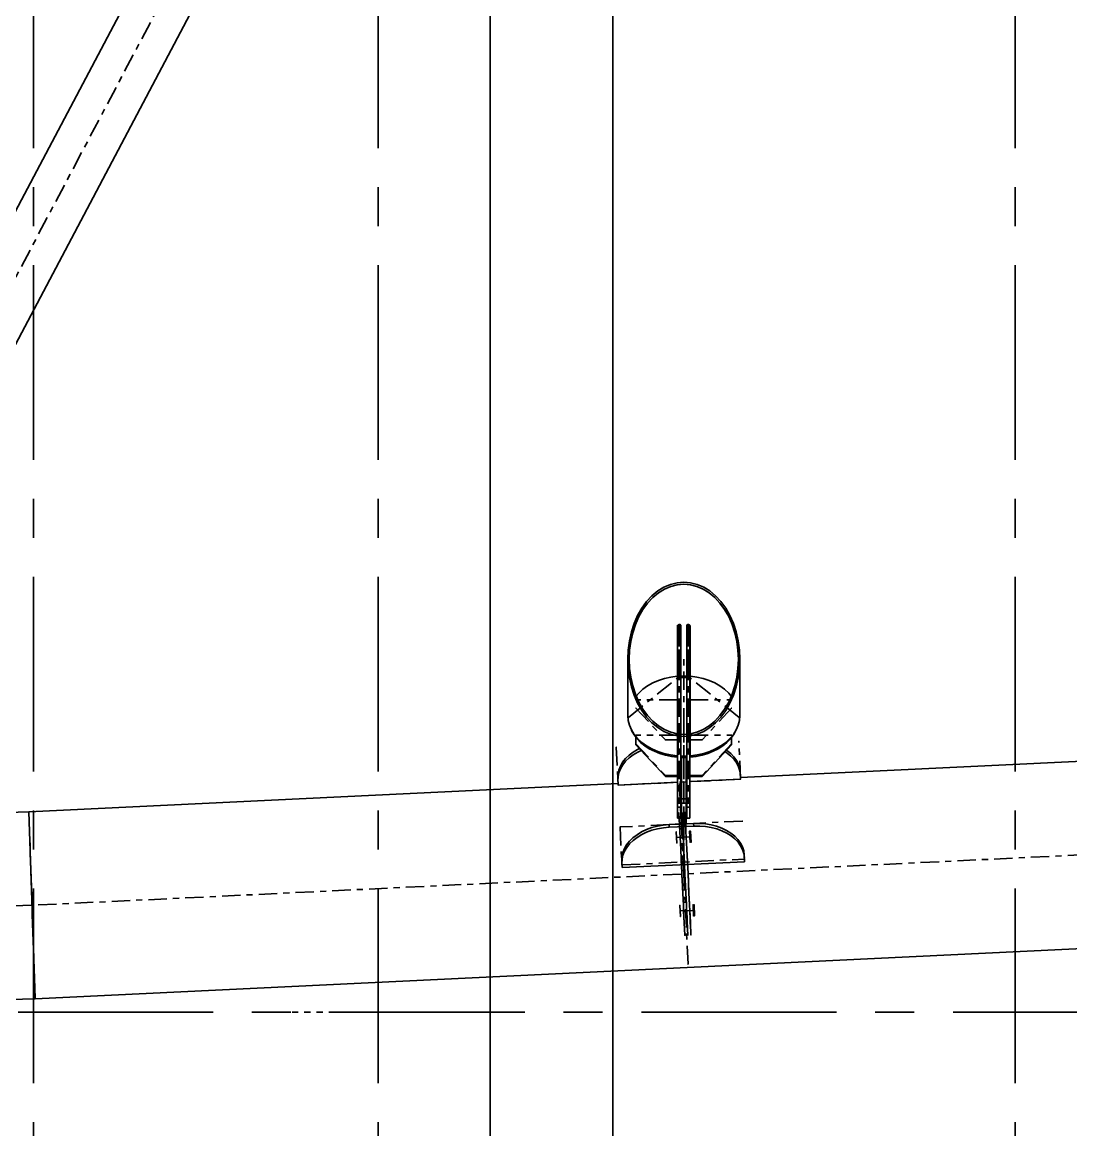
# Model space of a CAD drawing. Header units: millimetres. Extents: x 2368 to 8313, y 7493 to 11698.
# Drawn here: x 6092.7 to 6263.7, y 11052.3 to 11232.9 of the extents above; entities that cross this region are included whole.
import ezdxf

# ---------------------------------------------------------------- set-up
doc = ezdxf.new("R2010")
doc.units = ezdxf.units.MM
for name, pattern in [('CENTER', [50.8, 31.75, -6.35, 6.35, -6.35]), ('XKITLINE00', [0]), ('XKITLINE01', [4, 1, -1, 1, -1]), ('XKITLINE03', [6, 3, -1, 1, -1])]:
    doc.linetypes.add(name, pattern=pattern)
doc.styles.add('ROMANS', font='romans.shx')
doc.dimstyles.new('MD300', dxfattribs={"dimtxt": 2.5, "dimasz": 2.5, "dimexe": 1, "dimexo": 1, "dimgap": 0.5, "dimtad": 1, "dimdec": 1, "dimlfac": 50, "dimrnd": 0.5, "dimdsep": 46, "dimtxsty": 'ROMANS', "dimcen": 1, "dimclrd": 146, "dimclre": 146, "dimclrt": 30, "dimadec": 1, "dimazin": 2, "dimtfac": 1, "dimtdec": 1, "dimtmove": 0, "dimatfit": 1, "dimfxl": 1, "dimtolj": 1, "dimtzin": 0, "dimlwd": -1, "dimlwe": -1, "dimarcsym": 0})

# ---------------------------------------------------------------- blocks, each defined once
blk = doc.blocks.new('*D29')
at = {"color": 146, "transparency": 16777216}
for p, q in [((6169.05, 11249.2), (6169.05, 10991.04)), ((5216.59, 11053.98), (5216.59, 10991.04)), ((5219.09, 10992.04), (6166.55, 10992.04))]:
    blk.add_line(p, q, dxfattribs=at)
for points in [[(5219.09, 10992.45), (5219.09, 10991.62), (5216.59, 10992.04)], [(6166.55, 10992.45), (6166.55, 10991.62), (6169.05, 10992.04)]]:
    blk.add_solid(points, dxfattribs=at)
at = {"layer": 'Defpoints', "color": 0, "transparency": 16777216}
for p in [(6169.05, 11250.2), (5216.59, 11054.98), (6169.05, 10992.04)]:
    blk.add_point(p, dxfattribs=at)
at = {"color": 30, "transparency": 16777216, "insert": (5692.82, 10993.79), "char_height": 2.5, "attachment_point": 5, "style": 'ROMANS'}
blk.add_mtext('\\A1;47623', dxfattribs=at)
blk = doc.blocks.new('*D30')
at = {"color": 146, "transparency": 16777216}
for p, q in [((6169.05, 11249.21), (6169.05, 10991.04)), ((6189.05, 11249.2), (6189.05, 10991.04)), ((6171.55, 10992.04), (6186.55, 10992.04))]:
    blk.add_line(p, q, dxfattribs=at)
for points in [[(6171.55, 10992.45), (6171.55, 10991.62), (6169.05, 10992.04)], [(6186.55, 10992.45), (6186.55, 10991.62), (6189.05, 10992.04)]]:
    blk.add_solid(points, dxfattribs=at)
at = {"layer": 'Defpoints', "color": 0, "transparency": 16777216}
for p in [(6169.05, 11250.21), (6189.05, 11250.2), (6189.05, 10992.04)]:
    blk.add_point(p, dxfattribs=at)
at = {"color": 30, "transparency": 16777216, "insert": (6179.05, 10993.79), "char_height": 2.5, "attachment_point": 5, "style": 'ROMANS'}
blk.add_mtext('\\A1;1000', dxfattribs=at)
blk = doc.blocks.new('*D31')
at = {"color": 146, "transparency": 16777216}
for p, q in [((6524.59, 11276.55), (6524.59, 10991.04)), ((6189.04, 11249.2), (6189.04, 10991.04)), ((6191.54, 10992.04), (6522.09, 10992.04))]:
    blk.add_line(p, q, dxfattribs=at)
for points in [[(6191.54, 10992.45), (6191.54, 10991.62), (6189.04, 10992.04)], [(6522.09, 10992.45), (6522.09, 10991.62), (6524.59, 10992.04)]]:
    blk.add_solid(points, dxfattribs=at)
at = {"layer": 'Defpoints', "color": 0, "transparency": 16777216}
for p in [(6524.59, 11277.55), (6189.04, 11250.2), (6524.59, 10992.04)]:
    blk.add_point(p, dxfattribs=at)
at = {"color": 30, "transparency": 16777216, "insert": (6356.82, 10993.79), "char_height": 2.5, "attachment_point": 5, "style": 'ROMANS'}
blk.add_mtext('\\A1;16777', dxfattribs=at)
blk = doc.blocks.new('*D37')
at = {"color": 146, "transparency": 16777216}
for p, q in [((6544.58, 11276.27), (6544.58, 10979.26)), ((5216.59, 11053.98), (5216.59, 10979.26)), ((5219.09, 10980.26), (6542.08, 10980.26))]:
    blk.add_line(p, q, dxfattribs=at)
for points in [[(5219.09, 10980.68), (5219.09, 10979.85), (5216.59, 10980.26)], [(6542.08, 10980.68), (6542.08, 10979.85), (6544.58, 10980.26)]]:
    blk.add_solid(points, dxfattribs=at)
at = {"layer": 'Defpoints', "color": 0, "transparency": 16777216}
for p in [(6544.58, 11277.27), (5216.59, 11054.98), (6544.58, 10980.26)]:
    blk.add_point(p, dxfattribs=at)
at = {"color": 30, "transparency": 16777216, "insert": (5880.59, 10982.01), "char_height": 2.5, "attachment_point": 5, "style": 'ROMANS'}
blk.add_mtext('\\A1;66400', dxfattribs=at)
blk = doc.blocks.new('*D38')
at = {"color": 146, "transparency": 16777216}
for p, q in [((3888.58, 11276.27), (3888.58, 10968.16)), ((6544.59, 11276.27), (6544.59, 10968.16)), ((6542.09, 10969.16), (3891.08, 10969.16))]:
    blk.add_line(p, q, dxfattribs=at)
for points in [[(3891.08, 10969.58), (3891.08, 10968.75), (3888.58, 10969.16)], [(6542.09, 10969.58), (6542.09, 10968.75), (6544.59, 10969.16)]]:
    blk.add_solid(points, dxfattribs=at)
at = {"layer": 'Defpoints', "color": 0, "transparency": 16777216}
for p in [(3888.58, 11277.27), (6544.59, 11277.27), (3888.58, 10969.16)]:
    blk.add_point(p, dxfattribs=at)
at = {"color": 30, "transparency": 16777216, "insert": (5216.59, 10970.91), "char_height": 2.5, "attachment_point": 5, "style": 'ROMANS'}
blk.add_mtext('\\A1;132800', dxfattribs=at)

msp = doc.modelspace()

# ---------------------------------------------------------------- linework, layer by layer
at = {"color": 6, "linetype": 'CENTER'}
for p, q in [((6094.5882, 10907.5139), (6094.5882, 11495.735)), ((6150.7882, 10907.5139), (6150.7882, 11495.735)), ((6254.5882, 10907.5139), (6254.5882, 11495.735)), ((3247.3048, 11071.5205), (7181.1218, 11071.5205))]:
    msp.add_line(p, q, dxfattribs=at)
at = {"color": 8, "linetype": 'XKITLINE03'}
for p, q in [((6200.5882, 11397.261), (6036.5882, 11087.0404)), ((6200.5881, 11397.261), (6036.5882, 11087.0404)), ((6199.8382, 11127.0813), (6199.8382, 11134.6182)), ((6199.8382, 11134.6182), (6199.8382, 11118.4828)), ((6199.8382, 11127.0813), (6199.8382, 11134.6182)), ((6199.8382, 11134.6182), (6199.8382, 11118.4828)), ((6201.3382, 11127.0813), (6201.3382, 11134.6182)), ((6201.3382, 11134.6182), (6201.3382, 11118.4828)), ((6201.3382, 11127.0813), (6201.3382, 11134.6182)), ((6201.3382, 11134.6182), (6201.3382, 11118.4828)), ((6200.5882, 11094.0329), (6200.5882, 11129.0136)), ((6191.5882, 11119.5386), (6199.5682, 11126.0146)), ((6191.5882, 11119.5386), (6199.5682, 11126.0146)), ((6199.5682, 11126.0146), (6199.5682, 11113.0625)), ((6199.5682, 11126.0146), (6199.5682, 11113.0625)), ((6200.5882, 11126.0568), (6200.1082, 11126.0473)), ((6200.5882, 11126.0568), (6200.1082, 11126.0473)), ((6200.1082, 11126.0473), (6200.1082, 11113.0297)), ((6200.1082, 11126.0473), (6200.1082, 11113.0297)), ((6201.0682, 11126.0473), (6200.5882, 11126.0568)), ((6201.0682, 11126.0473), (6200.5882, 11126.0568)), ((6201.0682, 11113.0298), (6201.0682, 11126.0473)), ((6201.0682, 11113.0298), (6201.0682, 11126.0473)), ((6209.5882, 11119.5386), (6201.6082, 11126.0146)), ((6201.6082, 11126.0146), (6201.6082, 11113.0625)), ((6209.5882, 11119.5386), (6201.6082, 11126.0146)), ((6201.6082, 11126.0146), (6201.6082, 11113.0625)), ((6199.5882, 11122.4356), (6192.7882, 11122.4356)), ((6199.5882, 11122.4356), (6192.7882, 11122.4356)), ((6199.5882, 11115.8849), (6199.5882, 11122.4356)), ((6199.5882, 11115.8849), (6199.5882, 11122.4356)), ((6201.5882, 11115.8849), (6201.5882, 11122.4356)), ((6201.5882, 11122.4356), (6208.3882, 11122.4356)), ((6201.5882, 11115.8849), (6201.5882, 11122.4356)), ((6201.5882, 11122.4356), (6208.3882, 11122.4356)), ((6192.7882, 11121.0565), (6197.5882, 11115.8849)), ((6192.7882, 11121.0565), (6197.5882, 11115.8849)), ((6208.3882, 11121.0565), (6203.5882, 11115.8849)), ((6208.3882, 11121.0565), (6203.5882, 11115.8849)), ((6199.8382, 11118.4828), (6199.8382, 11105.8718)), ((6199.8382, 11118.4828), (6199.8382, 11105.8718)), ((6200.5882, 11118.4828), (6200.5882, 11109.0505)), ((6200.5882, 11105.5623), (6200.5882, 11118.1733)), ((6201.3382, 11118.4828), (6201.3382, 11105.8718)), ((6201.3382, 11118.4828), (6201.3382, 11105.8718)), ((6199.5882, 11116.6416), (6192.7882, 11116.6416)), ((6199.5882, 11116.6416), (6192.7882, 11116.6416)), ((6197.5882, 11115.8849), (6199.5882, 11115.8849)), ((6197.5882, 11115.8849), (6199.5882, 11115.8849)), ((6199.5882, 11110.0909), (6199.5882, 11116.6416)), ((6199.5882, 11110.0909), (6199.5882, 11116.6416)), ((6201.5882, 11110.0909), (6201.5882, 11116.6416)), ((6201.5882, 11116.6416), (6208.3882, 11116.6416)), ((6201.5882, 11110.0909), (6201.5882, 11116.6416)), ((6201.5882, 11116.6416), (6208.3882, 11116.6416)), ((6203.5882, 11115.8849), (6201.5882, 11115.8849)), ((6203.5882, 11115.8849), (6201.5882, 11115.8849)), ((6189.5836, 11114.7074), (6189.8813, 11108.5124)), ((6192.7882, 11115.2625), (6197.5882, 11110.0909)), ((6192.7882, 11115.2625), (6197.5882, 11110.0909)), ((6208.3882, 11115.2625), (6203.5882, 11110.0909)), ((6208.3882, 11115.2625), (6203.5882, 11110.0909)), ((6209.8582, 11109.4723), (6209.5606, 11115.6674)), ((6200.5882, 11113.0204), (6201.0682, 11113.0298)), ((6200.5882, 11113.0204), (6201.0682, 11113.0298)), ((6189.8813, 11108.5124), (6209.8582, 11109.4723)), ((6197.5882, 11110.0909), (6199.5882, 11110.0909)), ((6197.5882, 11110.0909), (6199.5882, 11110.0909)), ((6200.5881, 11094.0434), (6199.8821, 11108.7359)), ((6199.8821, 11108.7359), (6200.5891, 11094.0224)), ((6200.5882, 11109.0505), (6200.5882, 11104.5524)), ((6203.5882, 11110.0909), (6201.5882, 11110.0909)), ((6203.5882, 11110.0909), (6201.5882, 11110.0909)), ((6427.9725, 11104.9591), (6094.3574, 11088.9283)), ((6427.9725, 11104.9591), (6094.3574, 11088.9283)), ((6199.8382, 11105.8718), (6199.8382, 11105.5622)), ((6199.8382, 11105.8718), (6199.8382, 11105.5622)), ((6200.5882, 11096.0321), (6200.5882, 11105.5623)), ((6201.3382, 11105.8718), (6201.3382, 11105.5622)), ((6201.3382, 11105.8718), (6201.3382, 11105.5622)), ((6199.8957, 11101.9688), (6199.7978, 11104.0064)), ((6199.7978, 11104.0064), (6199.7978, 11104.0064)), ((6199.7978, 11104.0064), (6200.2778, 11094.018)), ((6200.2972, 11104.0304), (6200.2972, 11104.0304)), ((6200.2972, 11104.0304), (6200.2972, 11104.0304)), ((6200.3951, 11101.9928), (6200.2972, 11104.0304)), ((6200.2972, 11104.0304), (6200.2972, 11104.0304)), ((6200.2972, 11104.0304), (6200.7772, 11094.042)), ((6200.5882, 11104.5524), (6200.5882, 11096.0321)), ((6200.8946, 11102.0168), (6200.7966, 11104.0544)), ((6200.7966, 11104.0544), (6200.7966, 11104.0544)), ((6200.7966, 11104.0544), (6201.2766, 11094.066)), ((6210.1861, 11102.6508), (6190.2091, 11101.6909)), ((6190.2091, 11101.6909), (6190.5068, 11095.4959)), ((6199.9491, 11100.8575), (6199.8957, 11101.9688)), ((6200.4485, 11100.8815), (6200.3951, 11101.9928)), ((6200.948, 11100.9055), (6200.8946, 11102.0168)), ((6199.4546, 11099.0643), (6199.3663, 11100.9022)), ((6199.3663, 11100.9022), (6199.3663, 11100.9022)), ((6199.4904, 11099.9871), (6201.488, 11100.083)), ((6200.0323, 11099.1267), (6199.9491, 11100.8575)), ((6200.5317, 11099.1507), (6200.4485, 11100.8815)), ((6201.0311, 11099.1747), (6200.948, 11100.9055)), ((6201.6121, 11099.1679), (6201.5238, 11101.0058)), ((6201.5238, 11101.0058), (6201.5238, 11101.0058)), ((6201.7719, 11099.1756), (6201.6836, 11101.0135)), ((6201.6836, 11101.0135), (6201.6836, 11101.0135)), ((6199.4546, 11099.0643), (6199.4546, 11099.0643)), ((6200.2778, 11094.018), (6200.0323, 11099.1267)), ((6200.7772, 11094.042), (6200.5317, 11099.1507)), ((6201.2766, 11094.066), (6201.0311, 11099.1747)), ((6201.6121, 11099.1679), (6201.6121, 11099.1679)), ((6201.7719, 11099.1756), (6201.7719, 11099.1756)), ((6190.5068, 11095.4959), (6210.4837, 11096.4558)), ((6201.5221, 11088.9573), (6201.2766, 11094.066)), ((6201.2766, 11094.066), (6201.7566, 11084.0775)), ((6200.5232, 11088.9093), (6200.2778, 11094.018)), ((6200.2778, 11094.018), (6200.7577, 11084.0295)), ((6201.2951, 11079.3299), (6200.5881, 11094.0434)), ((6201.0227, 11088.9333), (6200.7772, 11094.042)), ((6200.7772, 11094.042), (6201.2571, 11084.0535)), ((6094.3574, 11088.9283), (5760.5356, 11078.019)), ((6094.3574, 11088.9283), (5760.5356, 11078.019)), ((6200.0306, 11087.0781), (6199.9422, 11088.916)), ((6199.9422, 11088.916), (6199.9422, 11088.916)), ((6200.6064, 11087.1784), (6200.5232, 11088.9093)), ((6201.1058, 11087.2024), (6201.0227, 11088.9333)), ((6201.6053, 11087.2264), (6201.5221, 11088.9573)), ((6202.1881, 11087.1818), (6202.0998, 11089.0197)), ((6202.0998, 11089.0197), (6202.0998, 11089.0197)), ((6202.3479, 11087.1895), (6202.2596, 11089.0273)), ((6202.2596, 11089.0273), (6202.2596, 11089.0273)), ((6200.0306, 11087.0781), (6200.0306, 11087.0781)), ((6200.0663, 11088.0009), (6202.064, 11088.0969)), ((6200.6598, 11086.0671), (6200.6064, 11087.1784)), ((6201.1592, 11086.0911), (6201.1058, 11087.2024)), ((6201.6587, 11086.1151), (6201.6053, 11087.2264)), ((6202.1881, 11087.1818), (6202.1881, 11087.1818)), ((6202.3479, 11087.1895), (6202.3479, 11087.1895)), ((6200.7577, 11084.0295), (6200.6598, 11086.0671)), ((6201.2571, 11084.0535), (6201.1592, 11086.0911)), ((6201.7566, 11084.0775), (6201.6587, 11086.1151)), ((6201.2571, 11084.0535), (6201.2571, 11084.0535)), ((6201.2571, 11084.0535), (6201.2571, 11084.0535))]:
    msp.add_line(p, q, dxfattribs=at)
at = {"color": 8, "linetype": 'XKITLINE00'}
for p, q in [((6190.6538, 11367.6076), (6056.3689, 11113.5958)), ((6110.2074, 11237.1592), (6047.3754, 11118.3069)), ((6198.4009, 11141.2261), (6197.3471, 11140.7742)), ((6199.4865, 11141.4999), (6198.4009, 11141.2261)), ((6199.5154, 11141.172), (6198.4583, 11140.9054)), ((6200.5882, 11141.5916), (6199.4865, 11141.4999)), ((6200.5882, 11141.2613), (6199.5154, 11141.172)), ((6201.6899, 11141.4999), (6200.5882, 11141.5916)), ((6201.661, 11141.172), (6200.5882, 11141.2613)), ((6202.7181, 11140.9054), (6201.661, 11141.172)), ((6202.7756, 11141.2261), (6201.6899, 11141.4999)), ((6203.8293, 11140.7742), (6202.7756, 11141.2261)), ((6195.3961, 11139.3651), (6194.5273, 11138.4284)), ((6196.3406, 11140.1509), (6195.3961, 11139.3651)), ((6196.4522, 11139.8584), (6195.5324, 11139.0933)), ((6197.3471, 11140.7742), (6196.3406, 11140.1509)), ((6197.4322, 11140.4654), (6196.4522, 11139.8584)), ((6198.4583, 11140.9054), (6197.4322, 11140.4654)), ((6203.7442, 11140.4654), (6202.7181, 11140.9054)), ((6204.7243, 11139.8584), (6203.7442, 11140.4654)), ((6204.8358, 11140.1509), (6203.8293, 11140.7742)), ((6205.644, 11139.0933), (6204.7243, 11139.8584)), ((6205.7803, 11139.3651), (6204.8358, 11140.1509)), ((6205.7803, 11139.3651), (6206.6492, 11138.4284)), ((6194.5273, 11138.4284), (6193.7468, 11137.3544)), ((6194.6864, 11138.1812), (6193.9265, 11137.1353)), ((6195.5324, 11139.0933), (6194.6864, 11138.1812)), ((6205.644, 11139.0933), (6206.49, 11138.1812)), ((6206.49, 11138.1812), (6207.25, 11137.1354)), ((6206.6492, 11138.4284), (6207.4296, 11137.3544)), ((6193.0661, 11136.1587), (6192.4951, 11134.8589)), ((6193.2637, 11135.9711), (6192.7077, 11134.7054)), ((6193.7468, 11137.3544), (6193.0661, 11136.1587)), ((6193.9265, 11137.1353), (6193.2637, 11135.9711)), ((6207.25, 11137.1354), (6207.9128, 11135.9711)), ((6207.4296, 11137.3544), (6208.1103, 11136.1587)), ((6207.9128, 11135.9711), (6208.4688, 11134.7054)), ((6208.1103, 11136.1587), (6208.6813, 11134.8589)), ((6192.4951, 11134.8589), (6192.0422, 11133.4738)), ((6192.7077, 11134.7054), (6192.2666, 11133.3567)), ((6199.5796, 11134.5465), (6199.5682, 11134.4993)), ((6199.5682, 11134.4993), (6199.5682, 11126.2554)), ((6199.6077, 11134.5909), (6199.5796, 11134.5465)), ((6199.5882, 11134.5601), (6199.5882, 11127.0813)), ((6199.5882, 11134.5601), (6199.5882, 11127.0813)), ((6199.6508, 11134.6296), (6199.6077, 11134.5909)), ((6199.6613, 11134.6182), (6199.6179, 11134.6)), ((6199.6613, 11134.6182), (6199.6179, 11134.6)), ((6199.7061, 11134.6603), (6199.6508, 11134.6296)), ((6200.06, 11134.6182), (6199.6613, 11134.6182)), ((6200.06, 11134.6182), (6199.6613, 11134.6182)), ((6199.7699, 11134.6808), (6199.7061, 11134.6603)), ((6199.8382, 11134.6898), (6199.7699, 11134.6808)), ((6199.9065, 11134.6867), (6199.8382, 11134.6898)), ((6199.9704, 11134.6718), (6199.9065, 11134.6867)), ((6200.0256, 11134.6461), (6199.9704, 11134.6718)), ((6200.0687, 11134.6111), (6200.0256, 11134.6461)), ((6200.0687, 11134.6111), (6200.0969, 11134.5691)), ((6200.0882, 11134.582), (6200.0882, 11127.0813)), ((6200.0882, 11134.582), (6200.0882, 11127.0813)), ((6200.0969, 11134.5691), (6200.1082, 11134.523)), ((6200.1082, 11134.523), (6200.1082, 11126.279)), ((6201.0796, 11134.5691), (6201.0682, 11134.523)), ((6201.0682, 11134.523), (6201.0682, 11126.279)), ((6201.1077, 11134.6111), (6201.0796, 11134.5691)), ((6201.0882, 11134.582), (6201.0882, 11127.0813)), ((6201.0882, 11134.582), (6201.0882, 11127.0813)), ((6201.1508, 11134.6461), (6201.1077, 11134.6111)), ((6201.5152, 11134.6182), (6201.1164, 11134.6182)), ((6201.5152, 11134.6182), (6201.1164, 11134.6182)), ((6201.2061, 11134.6718), (6201.1508, 11134.6461)), ((6201.2699, 11134.6867), (6201.2061, 11134.6718)), ((6201.3382, 11134.6898), (6201.2699, 11134.6867)), ((6201.4065, 11134.6808), (6201.3382, 11134.6898)), ((6201.4704, 11134.6603), (6201.4065, 11134.6808)), ((6201.5256, 11134.6296), (6201.4704, 11134.6603)), ((6201.5586, 11134.6), (6201.5152, 11134.6182)), ((6201.5586, 11134.6), (6201.5152, 11134.6182)), ((6201.5687, 11134.5909), (6201.5256, 11134.6296)), ((6201.5687, 11134.5909), (6201.5969, 11134.5465)), ((6201.5882, 11134.5601), (6201.5882, 11127.0813)), ((6201.5882, 11134.5601), (6201.5882, 11127.0813)), ((6201.5969, 11134.5465), (6201.6082, 11134.4993)), ((6201.6082, 11134.4993), (6201.6082, 11126.2554)), ((6208.4688, 11134.7054), (6208.9099, 11133.3567)), ((6208.6813, 11134.8589), (6209.1343, 11133.4738)), ((6191.7138, 11132.0237), (6191.5149, 11130.5297)), ((6192.0422, 11133.4738), (6191.7138, 11132.0237)), ((6192.2666, 11133.3567), (6191.9468, 11131.9447)), ((6208.9099, 11133.3567), (6209.2296, 11131.9447)), ((6209.1343, 11133.4738), (6209.4626, 11132.0237)), ((6209.4626, 11132.0237), (6209.6616, 11130.5297)), ((6191.5149, 11130.5297), (6191.4482, 11129.0136)), ((6191.7531, 11130.4899), (6191.6882, 11129.0136)), ((6191.9468, 11131.9447), (6191.7531, 11130.4899)), ((6209.2296, 11131.9447), (6209.4233, 11130.4899)), ((6209.4233, 11130.4899), (6209.4882, 11129.0136)), ((6209.6616, 11130.5297), (6209.7282, 11129.0136)), ((6191.4482, 11129.0136), (6191.5149, 11127.4975)), ((6191.4482, 11129.0136), (6191.4482, 11119.8543)), ((6191.6882, 11129.0136), (6191.7531, 11127.5373)), ((6209.4882, 11129.0136), (6209.4233, 11127.5373)), ((6209.7282, 11129.0136), (6209.6616, 11127.4975)), ((6209.7282, 11129.0136), (6209.7282, 11119.8543)), ((6191.5149, 11127.4975), (6191.7138, 11126.0035)), ((6191.7531, 11127.5373), (6191.9468, 11126.0825)), ((6199.5882, 11127.0813), (6199.5882, 11116.8759)), ((6200.0882, 11127.0813), (6199.5882, 11127.0813)), ((6199.5882, 11127.0813), (6199.5882, 11116.8759)), ((6200.0882, 11127.0813), (6199.5882, 11127.0813)), ((6200.0882, 11127.0813), (6200.0882, 11116.8176)), ((6200.0882, 11127.0813), (6200.0882, 11116.8176)), ((6201.5882, 11127.0813), (6201.0882, 11127.0813)), ((6201.0882, 11127.0813), (6201.0882, 11116.8176)), ((6201.5882, 11127.0813), (6201.0882, 11127.0813)), ((6201.0882, 11127.0813), (6201.0882, 11116.8176)), ((6201.5882, 11127.0813), (6201.5882, 11116.8759)), ((6201.5882, 11127.0813), (6201.5882, 11116.8759)), ((6209.4233, 11127.5373), (6209.2296, 11126.0825)), ((6209.6616, 11127.4975), (6209.4626, 11126.0035)), ((6191.7138, 11126.0035), (6192.0422, 11124.5534)), ((6191.9468, 11126.0825), (6192.2666, 11124.6705)), ((6195.5324, 11125.1591), (6194.6864, 11124.679)), ((6196.4522, 11125.5617), (6195.5324, 11125.1591)), ((6197.4322, 11125.8812), (6196.4522, 11125.5617)), ((6198.4583, 11126.1128), (6197.4322, 11125.8812)), ((6199.5154, 11126.2531), (6198.4583, 11126.1128)), ((6199.5682, 11126.2554), (6199.5154, 11126.2531)), ((6199.5682, 11126.2554), (6199.5682, 11116.8508)), ((6199.5682, 11126.2554), (6199.5682, 11116.8508)), ((6200.5882, 11126.3001), (6200.1082, 11126.279)), ((6200.1082, 11126.279), (6200.1082, 11116.8058)), ((6200.1082, 11126.279), (6200.1082, 11116.8058)), ((6201.0682, 11126.279), (6200.5882, 11126.3001)), ((6201.0682, 11126.279), (6201.0682, 11116.8058)), ((6201.0682, 11126.279), (6201.0682, 11116.8058)), ((6201.6082, 11126.2554), (6201.6082, 11116.8508)), ((6201.6082, 11126.2554), (6201.6082, 11116.8508)), ((6201.661, 11126.2531), (6201.6082, 11126.2554)), ((6202.7181, 11126.1128), (6201.661, 11126.2531)), ((6203.7442, 11125.8812), (6202.7181, 11126.1128)), ((6204.7242, 11125.5617), (6203.7442, 11125.8812)), ((6205.644, 11125.1591), (6204.7242, 11125.5617)), ((6206.49, 11124.679), (6205.644, 11125.1591)), ((6209.2296, 11126.0825), (6208.9099, 11124.6705)), ((6209.4626, 11126.0035), (6209.1343, 11124.5534)), ((6192.0422, 11124.5534), (6192.4951, 11123.1683)), ((6192.2666, 11124.6705), (6192.7077, 11123.3218)), ((6192.4951, 11123.1683), (6193.0661, 11121.8685)), ((6192.7077, 11123.3218), (6193.2637, 11122.0561)), ((6193.2637, 11123.5159), (6192.8435, 11123.0126)), ((6193.9265, 11124.1286), (6193.2637, 11123.5159)), ((6194.6864, 11124.679), (6193.9265, 11124.1286)), ((6207.25, 11124.1286), (6206.49, 11124.679)), ((6207.9128, 11123.5159), (6207.25, 11124.1286)), ((6207.9128, 11123.5159), (6208.3329, 11123.0125)), ((6208.4688, 11123.3218), (6207.9128, 11122.0561)), ((6208.6813, 11123.1683), (6208.1103, 11121.8685)), ((6208.9099, 11124.6705), (6208.4688, 11123.3218)), ((6209.1343, 11124.5534), (6208.6813, 11123.1683)), ((6193.0661, 11121.8685), (6193.7468, 11120.6729)), ((6193.2637, 11122.0561), (6193.9265, 11120.8919)), ((6199.5882, 11122.2029), (6199.5682, 11122.2167)), ((6199.5882, 11122.2029), (6199.5682, 11122.2167)), ((6199.5882, 11121.8408), (6199.5682, 11121.8546)), ((6199.5882, 11121.8408), (6199.5682, 11121.8546)), ((6201.6082, 11122.2167), (6201.5882, 11122.2029)), ((6201.6082, 11122.2167), (6201.5882, 11122.2029)), ((6201.6082, 11121.8546), (6201.5882, 11121.8408)), ((6201.6082, 11121.8546), (6201.5882, 11121.8408)), ((6207.9128, 11122.0561), (6207.25, 11120.8919)), ((6208.1103, 11121.8685), (6207.4296, 11120.6729)), ((6191.4482, 11119.8543), (6191.5149, 11119.0564)), ((6193.7468, 11120.6729), (6194.5273, 11119.5988)), ((6193.9265, 11120.8919), (6194.6864, 11119.8461)), ((6194.5273, 11119.5988), (6195.3961, 11118.6621)), ((6194.6864, 11119.8461), (6195.5324, 11118.9339)), ((6206.49, 11119.8461), (6205.644, 11118.9339)), ((6206.6492, 11119.5988), (6205.7803, 11118.6621)), ((6207.25, 11120.8919), (6206.49, 11119.8461)), ((6207.4296, 11120.6729), (6206.6492, 11119.5988)), ((6209.7282, 11119.8543), (6209.6616, 11119.0564)), ((6191.5149, 11119.0564), (6191.7138, 11118.2701)), ((6191.7138, 11118.2701), (6192.0422, 11117.5069)), ((6196.3406, 11117.8763), (6195.3961, 11118.6621)), ((6196.4522, 11118.1688), (6195.5324, 11118.9339)), ((6197.3471, 11117.253), (6196.3406, 11117.8763)), ((6197.4322, 11117.5618), (6196.4522, 11118.1688)), ((6198.4583, 11117.1218), (6197.4322, 11117.5618)), ((6203.7442, 11117.5618), (6202.7181, 11117.1218)), ((6204.7243, 11118.1688), (6203.7442, 11117.5618)), ((6204.8358, 11117.8763), (6203.8293, 11117.253)), ((6205.644, 11118.9339), (6204.7243, 11118.1688)), ((6205.7803, 11118.6621), (6204.8358, 11117.8763)), ((6209.4626, 11118.2701), (6209.1343, 11117.5069)), ((6209.6616, 11119.0564), (6209.4626, 11118.2701)), ((6192.0422, 11117.5069), (6192.4951, 11116.778)), ((6192.0499, 11117.4945), (6192.0923, 11117.3877)), ((6192.0499, 11117.4945), (6192.0923, 11117.3877)), ((6192.0923, 11117.3877), (6192.4778, 11116.713)), ((6192.0923, 11117.3877), (6192.4778, 11116.713)), ((6192.4778, 11116.713), (6192.9652, 11116.0737)), ((6192.4778, 11116.713), (6192.9652, 11116.0737)), ((6192.4951, 11116.778), (6193.0661, 11116.0939)), ((6192.7882, 11116.3058), (6192.7882, 11115.0815)), ((6192.7882, 11116.3058), (6192.7882, 11115.0815)), ((6192.9652, 11116.0737), (6193.5482, 11115.4778)), ((6192.9652, 11116.0737), (6193.5482, 11115.4778)), ((6193.7468, 11115.4647), (6193.0661, 11116.0939)), ((6198.4009, 11116.8011), (6197.3471, 11117.253)), ((6199.4865, 11116.5273), (6198.4009, 11116.8011)), ((6199.5154, 11116.8552), (6198.4583, 11117.1218)), ((6199.5682, 11116.5205), (6199.4865, 11116.5273)), ((6199.5682, 11116.8508), (6199.5154, 11116.8552)), ((6199.5682, 11116.8508), (6199.5682, 11113.2794)), ((6199.5882, 11116.409), (6199.5682, 11116.4228)), ((6199.5882, 11116.409), (6199.5682, 11116.4228)), ((6199.5882, 11116.0469), (6199.5682, 11116.0606)), ((6199.5882, 11116.0469), (6199.5682, 11116.0606)), ((6199.5882, 11116.8759), (6199.5882, 11103.1052)), ((6199.6613, 11116.8176), (6199.5882, 11116.8759)), ((6199.5882, 11116.8759), (6199.5882, 11103.1052)), ((6199.6613, 11116.8176), (6199.5882, 11116.8759)), ((6200.0882, 11116.8176), (6199.6613, 11116.8176)), ((6199.6613, 11116.8176), (6199.6613, 11113.4232)), ((6200.0882, 11116.8176), (6199.6613, 11116.8176)), ((6199.6613, 11116.8176), (6199.6613, 11113.4232)), ((6200.0882, 11116.8176), (6200.0882, 11104.9141)), ((6200.0882, 11116.8176), (6200.0882, 11104.9141)), ((6200.1082, 11116.8058), (6200.1082, 11116.4774)), ((6200.5882, 11116.7659), (6200.1082, 11116.8058)), ((6200.5882, 11116.4356), (6200.1082, 11116.4774)), ((6200.1082, 11116.4774), (6200.1082, 11113.2557)), ((6201.0682, 11116.8058), (6200.5882, 11116.7659)), ((6201.0682, 11116.4774), (6200.5882, 11116.4356)), ((6201.0682, 11116.8058), (6201.0682, 11116.4774)), ((6201.0682, 11116.4774), (6201.0682, 11113.2557)), ((6201.5152, 11116.8176), (6201.0882, 11116.8176)), ((6201.0882, 11116.8176), (6201.0882, 11103.1052)), ((6201.5152, 11116.8176), (6201.0882, 11116.8176)), ((6201.0882, 11116.8176), (6201.0882, 11103.1052)), ((6201.5882, 11116.8759), (6201.5152, 11116.8176)), ((6201.5882, 11116.8759), (6201.5152, 11116.8176)), ((6201.5152, 11116.8176), (6201.5152, 11113.4232)), ((6201.5152, 11116.8176), (6201.5152, 11113.4232)), ((6201.5882, 11116.8759), (6201.5882, 11113.4537)), ((6201.5882, 11116.8759), (6201.5882, 11113.4537)), ((6201.6082, 11116.4228), (6201.5882, 11116.409)), ((6201.6082, 11116.4228), (6201.5882, 11116.409)), ((6201.6082, 11116.0606), (6201.5882, 11116.0469)), ((6201.6082, 11116.0606), (6201.5882, 11116.0469)), ((6201.661, 11116.8552), (6201.6082, 11116.8508)), ((6201.6082, 11116.8508), (6201.6082, 11116.5205)), ((6201.6899, 11116.5273), (6201.6082, 11116.5205)), ((6201.6082, 11116.5205), (6201.6082, 11113.2794)), ((6202.7181, 11117.1218), (6201.661, 11116.8552)), ((6202.7756, 11116.8011), (6201.6899, 11116.5273)), ((6203.8293, 11117.253), (6202.7756, 11116.8011)), ((6208.1103, 11116.0939), (6207.4296, 11115.4647)), ((6208.2113, 11116.0737), (6207.6283, 11115.4779)), ((6208.2113, 11116.0737), (6207.6283, 11115.4779)), ((6208.6813, 11116.778), (6208.1103, 11116.0939)), ((6208.6986, 11116.713), (6208.2113, 11116.0737)), ((6208.6986, 11116.713), (6208.2113, 11116.0737)), ((6208.3882, 11116.3058), (6208.3882, 11115.0815)), ((6208.3882, 11116.3058), (6208.3882, 11115.0815)), ((6209.1343, 11117.5069), (6208.6813, 11116.778)), ((6209.0841, 11117.3877), (6208.6986, 11116.713)), ((6209.0841, 11117.3877), (6208.6986, 11116.713)), ((6209.1265, 11117.4945), (6209.0841, 11117.3877)), ((6209.1265, 11117.4945), (6209.0841, 11117.3877)), ((6344.5745, 11116.2093), (6209.8456, 11109.7353)), ((6193.0611, 11114.3328), (6192.3212, 11113.8862)), ((6192.7882, 11115.0815), (6197.5882, 11109.9099)), ((6192.7882, 11115.0815), (6197.5882, 11109.9099)), ((6193.3541, 11114.4717), (6193.0611, 11114.3328)), ((6193.6404, 11114.1633), (6193.082, 11113.8985)), ((6194.2195, 11114.933), (6193.5482, 11115.4778)), ((6194.2195, 11114.933), (6193.5482, 11115.4778)), ((6194.5273, 11114.8994), (6193.7468, 11115.4647)), ((6194.9709, 11114.446), (6194.2195, 11114.933)), ((6194.9709, 11114.446), (6194.2195, 11114.933)), ((6195.3961, 11114.4065), (6194.5273, 11114.8994)), ((6195.7927, 11114.0229), (6194.9709, 11114.446)), ((6195.7927, 11114.0229), (6194.9709, 11114.446)), ((6196.3406, 11113.9929), (6195.3961, 11114.4065)), ((6196.6747, 11113.669), (6195.7927, 11114.0229)), ((6196.6747, 11113.669), (6195.7927, 11114.0229)), ((6197.3471, 11113.6649), (6196.3406, 11113.9929)), ((6200.1082, 11115.6484), (6200.0882, 11115.6475)), ((6200.1082, 11115.2132), (6200.0882, 11115.2122)), ((6201.0882, 11115.6955), (6201.0682, 11115.6946)), ((6201.0882, 11115.2603), (6201.0682, 11115.2593)), ((6208.3882, 11115.0815), (6203.5882, 11109.9099)), ((6208.3882, 11115.0815), (6203.5882, 11109.9099)), ((6204.8358, 11113.9929), (6203.8293, 11113.6649)), ((6205.3838, 11114.0229), (6204.5017, 11113.669)), ((6205.3838, 11114.0229), (6204.5017, 11113.669)), ((6205.7803, 11114.4065), (6204.8358, 11113.9929)), ((6206.2056, 11114.446), (6205.3838, 11114.0229)), ((6206.2056, 11114.446), (6205.3838, 11114.0229)), ((6206.6492, 11114.8994), (6205.7803, 11114.4065)), ((6206.9569, 11114.933), (6206.2056, 11114.446)), ((6206.9569, 11114.933), (6206.2056, 11114.446)), ((6207.4296, 11115.4647), (6206.6492, 11114.8994)), ((6207.6283, 11115.4779), (6206.9569, 11114.933)), ((6207.6283, 11115.4779), (6206.9569, 11114.933)), ((6207.6192, 11114.15), (6207.5586, 11114.1876)), ((6208.2395, 11113.6551), (6207.6192, 11114.15)), ((6190.6197, 11112.2381), (6190.2528, 11111.6127)), ((6191.0915, 11112.8312), (6190.6197, 11112.2381)), ((6191.1124, 11112.3969), (6190.6406, 11111.8038)), ((6191.6615, 11113.3832), (6191.0915, 11112.8312)), ((6191.6824, 11112.9489), (6191.1124, 11112.3969)), ((6192.3212, 11113.8862), (6191.6615, 11113.3832)), ((6192.3421, 11113.4519), (6191.6824, 11112.9489)), ((6193.082, 11113.8985), (6192.3421, 11113.4519)), ((6197.6058, 11113.3888), (6196.6747, 11113.669)), ((6197.6058, 11113.3888), (6196.6747, 11113.669)), ((6198.4009, 11113.427), (6197.3471, 11113.6649)), ((6198.5744, 11113.1858), (6197.6058, 11113.3888)), ((6198.5744, 11113.1858), (6197.6058, 11113.3888)), ((6199.4865, 11113.283), (6198.4009, 11113.427)), ((6198.5744, 11113.404), (6198.5744, 11113.1858)), ((6198.5744, 11113.404), (6198.5744, 11113.1858)), ((6199.5682, 11113.0625), (6198.5744, 11113.1858)), ((6199.5682, 11113.0625), (6198.5744, 11113.1858)), ((6199.5682, 11113.2794), (6199.4865, 11113.283)), ((6199.5682, 11113.2794), (6199.5682, 11113.0625)), ((6199.5682, 11113.2794), (6199.5682, 11113.0625)), ((6199.6613, 11113.4232), (6199.5882, 11113.4537)), ((6199.6613, 11113.4232), (6199.5882, 11113.4537)), ((6199.6613, 11113.4232), (6199.5882, 11113.4232)), ((6199.6613, 11113.4232), (6199.5882, 11113.4232)), ((6200.1082, 11113.2557), (6200.1082, 11113.0297)), ((6200.1082, 11113.2557), (6200.1082, 11113.0297)), ((6200.5882, 11113.2347), (6200.1082, 11113.2557)), ((6200.3481, 11113.0228), (6200.1082, 11113.0297)), ((6200.3481, 11113.0228), (6200.1082, 11113.0297)), ((6200.1882, 11113.0274), (6200.1882, 11106.2916)), ((6200.3481, 11113.2452), (6200.3481, 11113.0228)), ((6200.3481, 11113.2452), (6200.3481, 11113.0228)), ((6200.5882, 11113.0204), (6200.3481, 11113.0228)), ((6200.5882, 11113.0204), (6200.3481, 11113.0228)), ((6201.0682, 11113.2557), (6200.5882, 11113.2347)), ((6200.8283, 11113.0228), (6200.5882, 11113.0204)), ((6200.8283, 11113.0228), (6200.5882, 11113.0204)), ((6200.8283, 11113.2452), (6200.8283, 11113.0228)), ((6200.8283, 11113.2452), (6200.8283, 11113.0228)), ((6201.0682, 11113.0298), (6200.8283, 11113.0228)), ((6201.0682, 11113.0298), (6200.8283, 11113.0228)), ((6200.9882, 11113.0275), (6200.9882, 11102.2088)), ((6201.0682, 11113.2557), (6201.0682, 11113.0298)), ((6201.0682, 11113.2557), (6201.0682, 11113.0298)), ((6201.5882, 11113.4537), (6201.5152, 11113.4232)), ((6201.5882, 11113.4537), (6201.5152, 11113.4232)), ((6201.5882, 11113.4232), (6201.5152, 11113.4232)), ((6201.5882, 11113.4232), (6201.5152, 11113.4232)), ((6201.5882, 11113.4537), (6201.5882, 11104.9141)), ((6201.5882, 11113.4537), (6201.5882, 11104.9141)), ((6201.6899, 11113.283), (6201.6082, 11113.2794)), ((6201.6082, 11113.2794), (6201.6082, 11113.0625)), ((6201.6082, 11113.2794), (6201.6082, 11113.0625)), ((6202.6021, 11113.1858), (6201.6082, 11113.0625)), ((6202.6021, 11113.1858), (6201.6082, 11113.0625)), ((6202.7756, 11113.427), (6201.6899, 11113.283)), ((6202.6021, 11113.404), (6202.6021, 11113.1858)), ((6202.6021, 11113.404), (6202.6021, 11113.1858)), ((6203.5706, 11113.3888), (6202.6021, 11113.1858)), ((6203.5706, 11113.3888), (6202.6021, 11113.1858)), ((6203.8293, 11113.6649), (6202.7756, 11113.427)), ((6204.5017, 11113.669), (6203.5706, 11113.3888)), ((6204.5017, 11113.669), (6203.5706, 11113.3888)), ((6207.6401, 11113.7157), (6207.3105, 11113.9203)), ((6208.2604, 11113.2209), (6207.6401, 11113.7157)), ((6208.2395, 11113.6551), (6208.766, 11113.1101)), ((6208.2604, 11113.2209), (6208.7869, 11112.6758)), ((6208.766, 11113.1101), (6209.1912, 11112.5227)), ((6208.7869, 11112.6758), (6209.2121, 11112.0884)), ((6209.1912, 11112.5227), (6209.5088, 11111.9016)), ((6189.9962, 11110.964), (6189.8537, 11110.3016)), ((6190.0171, 11110.5297), (6189.8746, 11109.8673)), ((6190.2528, 11111.6127), (6189.9962, 11110.964)), ((6190.2737, 11111.1784), (6190.0171, 11110.5297)), ((6190.6406, 11111.8038), (6190.2737, 11111.1784)), ((6209.2121, 11112.0884), (6209.5297, 11111.4674)), ((6209.5088, 11111.9016), (6209.7142, 11111.2559)), ((6209.5297, 11111.4674), (6209.735, 11110.8216)), ((6209.7142, 11111.2559), (6209.8043, 11110.595)), ((6209.735, 11110.8216), (6209.8252, 11110.1607)), ((6209.8043, 11110.595), (6209.8582, 11109.4723)), ((6189.8687, 11108.7754), (6093.8596, 11104.162)), ((6189.8537, 11110.3016), (6189.8274, 11109.635)), ((6189.8274, 11109.635), (6189.8813, 11108.5124)), ((6189.8746, 11109.8673), (6189.8482, 11109.2007)), ((6199.5882, 11108.9788), (6189.8813, 11108.5124)), ((6199.5882, 11109.9099), (6197.5882, 11109.9099)), ((6199.5882, 11109.9099), (6197.5882, 11109.9099)), ((6200.1882, 11109.0077), (6200.0882, 11109.0029)), ((6201.0882, 11109.0509), (6200.9882, 11109.0461)), ((6203.5882, 11109.9099), (6201.5882, 11109.9099)), ((6203.5882, 11109.9099), (6201.5882, 11109.9099)), ((6209.8582, 11109.4723), (6201.5882, 11109.0749)), ((6200.0882, 11105.5622), (6199.5882, 11105.5622)), ((6200.0882, 11105.5622), (6199.5882, 11105.5622)), ((6200.0882, 11104.9141), (6199.5882, 11104.9141)), ((6200.0882, 11104.9141), (6199.5882, 11104.9141)), ((6200.0882, 11104.9141), (6200.0882, 11103.1368)), ((6200.0882, 11104.9141), (6200.0882, 11103.1368)), ((6200.9882, 11106.2916), (6200.1882, 11106.2916)), ((6200.1882, 11106.2916), (6200.1882, 11102.1704)), ((6200.9882, 11105.5623), (6200.1882, 11105.5623)), ((6201.5882, 11105.5622), (6201.0882, 11105.5622)), ((6201.5882, 11105.5622), (6201.0882, 11105.5622)), ((6201.5882, 11104.9141), (6201.0882, 11104.9141)), ((6201.5882, 11104.9141), (6201.0882, 11104.9141)), ((6201.5882, 11104.9141), (6201.5882, 11103.1368)), ((6201.5882, 11104.9141), (6201.5882, 11103.1368)), ((6093.8596, 11104.1602), (6057.1955, 11102.962)), ((6093.8596, 11104.162), (6094.8529, 11073.768)), ((6200.0882, 11103.1052), (6199.5882, 11103.1052)), ((6200.0882, 11103.1052), (6199.5882, 11103.1052)), ((6200.0882, 11103.1368), (6200.0882, 11103.1052)), ((6200.0882, 11103.1368), (6200.0882, 11103.1052)), ((6201.5882, 11103.1052), (6201.0882, 11103.1052)), ((6201.5882, 11103.1052), (6201.0882, 11103.1052)), ((6201.5882, 11103.1368), (6201.5882, 11103.1052)), ((6201.5882, 11103.1368), (6201.5882, 11103.1052)), ((6195.3835, 11101.5808), (6194.5167, 11101.2657)), ((6196.2953, 11101.8229), (6195.3835, 11101.5808)), ((6196.3161, 11101.3887), (6195.4044, 11101.1466)), ((6197.2386, 11101.9884), (6196.2953, 11101.8229)), ((6197.2595, 11101.5541), (6196.3161, 11101.3887)), ((6198.1999, 11102.0748), (6197.2386, 11101.9884)), ((6198.2207, 11101.6406), (6197.2595, 11101.5541)), ((6202.1953, 11102.2668), (6198.1999, 11102.0748)), ((6198.1999, 11102.0748), (6198.2207, 11101.6406)), ((6202.2161, 11101.8326), (6198.2207, 11101.6406)), ((6203.1604, 11102.273), (6202.1953, 11102.2668)), ((6202.1953, 11102.2668), (6202.2161, 11101.8326)), ((6203.1813, 11101.8387), (6202.2161, 11101.8326)), ((6204.1153, 11102.1987), (6203.1604, 11102.273)), ((6204.1361, 11101.7644), (6203.1813, 11101.8387)), ((6205.046, 11102.0451), (6204.1153, 11102.1987)), ((6205.0669, 11101.6109), (6204.1361, 11101.7644)), ((6205.9391, 11101.8145), (6205.046, 11102.0451)), ((6205.9599, 11101.3802), (6205.0669, 11101.6109)), ((6206.7814, 11101.5102), (6205.9391, 11101.8145)), ((6206.8023, 11101.0759), (6205.9599, 11101.3802)), ((6207.5607, 11101.1366), (6206.7814, 11101.5102)), ((6094.0054, 11099.6988), (6094.0416, 11098.5924)), ((6192.3078, 11099.9324), (6191.7379, 11099.3803)), ((6192.3287, 11099.4981), (6191.7588, 11098.946)), ((6192.9676, 11100.4354), (6192.3078, 11099.9324)), ((6192.9884, 11100.0011), (6192.3287, 11099.4981)), ((6193.7074, 11100.882), (6192.9676, 11100.4354)), ((6193.7283, 11100.4477), (6192.9884, 11100.0011)), ((6194.5167, 11101.2657), (6193.7074, 11100.882)), ((6194.5376, 11100.8314), (6193.7283, 11100.4477)), ((6195.4044, 11101.1466), (6194.5376, 11100.8314)), ((6207.5816, 11100.7023), (6206.8023, 11101.0759)), ((6208.2656, 11100.6992), (6207.5607, 11101.1366)), ((6208.2865, 11100.2649), (6207.5816, 11100.7023)), ((6208.8858, 11100.2043), (6208.2656, 11100.6992)), ((6208.9067, 11099.77), (6208.2865, 11100.2649)), ((6208.8858, 11100.2043), (6209.4124, 11099.6592)), ((6208.9067, 11099.77), (6209.4333, 11099.2249)), ((6209.4124, 11099.6592), (6209.8376, 11099.0719)), ((6094.0416, 11098.5913), (6094.0808, 11097.3917)), ((6190.8991, 11098.1618), (6190.6426, 11097.5132)), ((6190.92, 11097.7276), (6190.6634, 11097.0789)), ((6191.266, 11098.7873), (6190.8991, 11098.1618)), ((6191.2869, 11098.353), (6190.92, 11097.7276)), ((6191.7379, 11099.3803), (6191.266, 11098.7873)), ((6191.7588, 11098.946), (6191.2869, 11098.353)), ((6209.4333, 11099.2249), (6209.8584, 11098.6376)), ((6209.8376, 11099.0719), (6210.1551, 11098.4508)), ((6209.8584, 11098.6376), (6210.176, 11098.0165)), ((6210.1551, 11098.4508), (6210.3605, 11097.8051)), ((6210.176, 11098.0165), (6210.3814, 11097.3708)), ((6210.3605, 11097.8051), (6210.4507, 11097.1441)), ((6094.0809, 11097.3907), (6094.1227, 11096.1094)), ((6094.1228, 11096.1085), (6094.1669, 11094.758)), ((6190.5001, 11096.8507), (6190.4737, 11096.1842)), ((6190.4737, 11096.1842), (6190.5276, 11095.0616)), ((6190.5209, 11096.4165), (6190.4946, 11095.7499)), ((6190.6426, 11097.5132), (6190.5001, 11096.8507)), ((6190.6634, 11097.0789), (6190.5209, 11096.4165)), ((6210.5046, 11096.0215), (6190.5276, 11095.0616)), ((6210.3814, 11097.3708), (6210.4715, 11096.7098)), ((6210.4507, 11097.1441), (6210.5046, 11096.0215)), ((6094.1669, 11094.7573), (6094.2129, 11093.3504)), ((6094.2129, 11093.3499), (6094.2603, 11091.9002)), ((6094.2603, 11091.8999), (6094.3086, 11090.4215)), ((6094.3086, 11090.4213), (6094.4062, 11087.4353)), ((6428.9376, 11089.7479), (6094.8553, 11073.6946)), ((6094.4062, 11087.4351), (6094.4546, 11085.9564)), ((6094.4546, 11085.9564), (6094.5019, 11084.5062)), ((6094.5019, 11084.5062), (6094.5479, 11083.0986)), ((6094.5479, 11083.0986), (6094.5921, 11081.7472)), ((6094.5921, 11081.7472), (6094.634, 11080.4649)), ((6094.634, 11080.4649), (6094.6733, 11079.2642)), ((6094.6733, 11079.2642), (6094.7094, 11078.1565)), ((6094.8552, 11073.6964), (5761.0334, 11062.7871)), ((6094.8529, 11073.768), (6094.8553, 11073.6946))]:
    msp.add_line(p, q, dxfattribs=at)
at = {"color": 1, "linetype": 'XKITLINE01'}
msp.add_line((6132.7349, 11071.5205), (6168.8415, 11071.5205), dxfattribs=at)
at = {"color": 8, "linetype": 'XKITLINE00'}
for centre in [(6199.8382, 11134.6182), (6199.8382, 11134.6182), (6199.8382, 11134.6182), (6199.8382, 11134.6182), (6201.3382, 11134.6182), (6201.3382, 11134.6182), (6201.3382, 11134.6182), (6201.3382, 11134.6182), (6199.5682, 11126.0146), (6199.5682, 11126.0146), (6199.5682, 11126.0146), (6199.5682, 11126.0146), (6200.1082, 11126.0473), (6200.1082, 11126.0473), (6200.1082, 11126.0473), (6200.1082, 11126.0473), (6200.5882, 11126.0568), (6200.5882, 11126.0568), (6200.5882, 11126.0568), (6200.5882, 11126.0568), (6201.0682, 11126.0473), (6201.0682, 11126.0473), (6201.0682, 11126.0473), (6201.0682, 11126.0473), (6201.6082, 11126.0146), (6201.6082, 11126.0146), (6201.6082, 11126.0146), (6201.6082, 11126.0146), (6192.7882, 11122.4356), (6192.7882, 11122.4356), (6199.5882, 11122.4356), (6199.5882, 11122.4356), (6199.5882, 11122.4356), (6199.5882, 11122.4356), (6201.5882, 11122.4356), (6201.5882, 11122.4356), (6201.5882, 11122.4356), (6201.5882, 11122.4356), (6208.3882, 11122.4356), (6208.3882, 11122.4356), (6191.5882, 11119.5386), (6191.5882, 11119.5386), (6192.7882, 11121.0565), (6192.7882, 11121.0565), (6208.3882, 11121.0565), (6208.3882, 11121.0565), (6209.5882, 11119.5386), (6209.5882, 11119.5386), (6199.8382, 11118.4828), (6199.8382, 11118.4828), (6199.8382, 11118.4828), (6199.8382, 11118.4828), (6200.5882, 11118.4828), (6200.5882, 11118.1733), (6201.3382, 11118.4828), (6201.3382, 11118.4828), (6201.3382, 11118.4828), (6201.3382, 11118.4828), (6192.7882, 11116.6416), (6192.7882, 11116.6416), (6197.5882, 11115.8849), (6197.5882, 11115.8849), (6197.5882, 11115.8849), (6197.5882, 11115.8849), (6199.5882, 11116.6416), (6199.5882, 11116.6416), (6199.5882, 11116.6416), (6199.5882, 11116.6416), (6199.5882, 11115.8849), (6199.5882, 11115.8849), (6199.5882, 11115.8849), (6199.5882, 11115.8849), (6201.5882, 11116.6416), (6201.5882, 11116.6416), (6201.5882, 11116.6416), (6201.5882, 11116.6416), (6201.5882, 11115.8849), (6201.5882, 11115.8849), (6201.5882, 11115.8849), (6201.5882, 11115.8849), (6203.5882, 11115.8849), (6203.5882, 11115.8849), (6203.5882, 11115.8849), (6203.5882, 11115.8849), (6208.3882, 11116.6416), (6208.3882, 11116.6416), (6189.5836, 11114.7074), (6192.7882, 11115.2625), (6192.7882, 11115.2625), (6208.3882, 11115.2625), (6208.3882, 11115.2625), (6209.5606, 11115.6674), (6199.5682, 11113.0625), (6199.5682, 11113.0625), (6200.1082, 11113.0297), (6200.1082, 11113.0297), (6200.5882, 11113.0204), (6200.5882, 11113.0204), (6201.0682, 11113.0298), (6201.0682, 11113.0298), (6201.0682, 11113.0298), (6201.0682, 11113.0298), (6201.6082, 11113.0625), (6201.6082, 11113.0625), (6189.8813, 11108.5124), (6189.8813, 11108.5124), (6197.5882, 11110.0909), (6197.5882, 11110.0909), (6197.5882, 11110.0909), (6197.5882, 11110.0909), (6199.5882, 11110.0909), (6199.5882, 11110.0909), (6199.5882, 11110.0909), (6199.5882, 11110.0909), (6199.8821, 11108.7359), (6199.8821, 11108.7359), (6200.5882, 11109.0505), (6200.5882, 11109.0505), (6201.5882, 11110.0909), (6201.5882, 11110.0909), (6201.5882, 11110.0909), (6201.5882, 11110.0909), (6203.5882, 11110.0909), (6203.5882, 11110.0909), (6203.5882, 11110.0909), (6203.5882, 11110.0909), (6209.8582, 11109.4723), (6209.8582, 11109.4723), (6199.8382, 11105.8718), (6199.8382, 11105.8718), (6199.8382, 11105.8718), (6199.8382, 11105.8718), (6199.8382, 11105.5622), (6199.8382, 11105.5622), (6200.5882, 11105.5623), (6200.5882, 11105.5623), (6201.3382, 11105.8718), (6201.3382, 11105.8718), (6201.3382, 11105.8718), (6201.3382, 11105.8718), (6201.3382, 11105.5622), (6201.3382, 11105.5622), (6199.7978, 11104.0064), (6199.7978, 11104.0064), (6199.7978, 11104.0064), (6200.2972, 11104.0304), (6200.2972, 11104.0304), (6200.2972, 11104.0304), (6200.2972, 11104.0304), (6200.2972, 11104.0304), (6200.5882, 11104.5524), (6200.5882, 11104.5524), (6200.7966, 11104.0544), (6200.7966, 11104.0544), (6200.7966, 11104.0544), (6190.2091, 11101.6909), (6190.2091, 11101.6909), (6199.8957, 11101.9688), (6199.8957, 11101.9688), (6200.3951, 11101.9928), (6200.3951, 11101.9928), (6200.8946, 11102.0168), (6200.8946, 11102.0168), (6210.1861, 11102.6508), (6199.3663, 11100.9022), (6199.3663, 11100.9022), (6199.4904, 11099.9871), (6199.9491, 11100.8575), (6199.9491, 11100.8575), (6200.4485, 11100.8815), (6200.4485, 11100.8815), (6200.948, 11100.9055), (6200.948, 11100.9055), (6201.488, 11100.083), (6201.5238, 11101.0058), (6201.5238, 11101.0058), (6201.6836, 11101.0135), (6201.6836, 11101.0135), (6199.4546, 11099.0643), (6199.4546, 11099.0643), (6200.0323, 11099.1267), (6200.0323, 11099.1267), (6200.5317, 11099.1507), (6200.5317, 11099.1507), (6201.0311, 11099.1747), (6201.0311, 11099.1747), (6201.6121, 11099.1679), (6201.6121, 11099.1679), (6201.7719, 11099.1756), (6201.7719, 11099.1756), (6200.5882, 11096.0321), (6200.5882, 11096.0321), (6210.4837, 11096.4558), (6190.5068, 11095.4959), (6190.5068, 11095.4959), (6201.2766, 11094.066), (6201.2766, 11094.066), (6201.2766, 11094.066), (6201.2766, 11094.066), (6200.2778, 11094.018), (6200.2778, 11094.018), (6200.2778, 11094.018), (6200.2778, 11094.018), (6200.5881, 11094.0434), (6200.5881, 11094.0434), (6200.5882, 11094.0329), (6200.5891, 11094.0224), (6200.7772, 11094.042), (6200.7772, 11094.042), (6200.7772, 11094.042), (6200.7772, 11094.042), (6094.3574, 11088.9283), (6094.3574, 11088.9283), (6094.3574, 11088.9283), (6094.3574, 11088.9283), (6199.9422, 11088.916), (6199.9422, 11088.916), (6200.5232, 11088.9093), (6200.5232, 11088.9093), (6201.0227, 11088.9333), (6201.0227, 11088.9333), (6201.5221, 11088.9573), (6201.5221, 11088.9573), (6202.0998, 11089.0197), (6202.0998, 11089.0197), (6202.2596, 11089.0273), (6202.2596, 11089.0273), (6200.0306, 11087.0781), (6200.0306, 11087.0781), (6200.0663, 11088.0009), (6200.6064, 11087.1784), (6200.6064, 11087.1784), (6201.1058, 11087.2024), (6201.1058, 11087.2024), (6201.6053, 11087.2264), (6201.6053, 11087.2264), (6202.064, 11088.0969), (6202.1881, 11087.1818), (6202.1881, 11087.1818), (6202.3479, 11087.1895), (6202.3479, 11087.1895), (6200.6598, 11086.0671), (6200.6598, 11086.0671), (6201.1592, 11086.0911), (6201.1592, 11086.0911), (6201.6587, 11086.1151), (6201.6587, 11086.1151), (6200.7577, 11084.0295), (6200.7577, 11084.0295), (6201.2571, 11084.0535), (6201.2571, 11084.0535), (6201.2571, 11084.0535), (6201.2571, 11084.0535), (6201.7566, 11084.0775), (6201.7566, 11084.0775), (6201.2951, 11079.3299)]:
    msp.add_circle(centre, 0.004, dxfattribs=at)

# ---------------------------------------------------------------- dimensions: what is measured, and where the dimension line sits
for base, p1, p2, picture, middle in [((3888.5836, 10969.1621), (6544.5882, 11277.2708), (3888.5836, 11277.2703), '*D38', (5216.5859, 10970.9121)), ((6544.5838, 10980.2647), (5216.5882, 11054.9804), (6544.5838, 11277.2701), '*D37', (5880.586, 10982.0147)), ((6524.5876, 10992.0378), (6189.0433, 11250.201), (6524.5876, 11277.5473), '*D31', (6356.8155, 10993.7878)), ((6169.0475, 10992.0378), (5216.5882, 11054.9804), (6169.0475, 11250.197), '*D29', (5692.8178, 10993.7878)), ((6189.0476, 10992.0378), (6169.0475, 11250.205), (6189.0476, 11250.201), '*D30', (6179.0475, 10993.7878))]:
    dim = msp.add_linear_dim(base=base, p1=p1, p2=p2, dimstyle='MD300')
    dim.commit()
    dim.dimension.update_dxf_attribs({"geometry": picture, "text_midpoint": middle})

doc.saveas('drawing.dxf')
